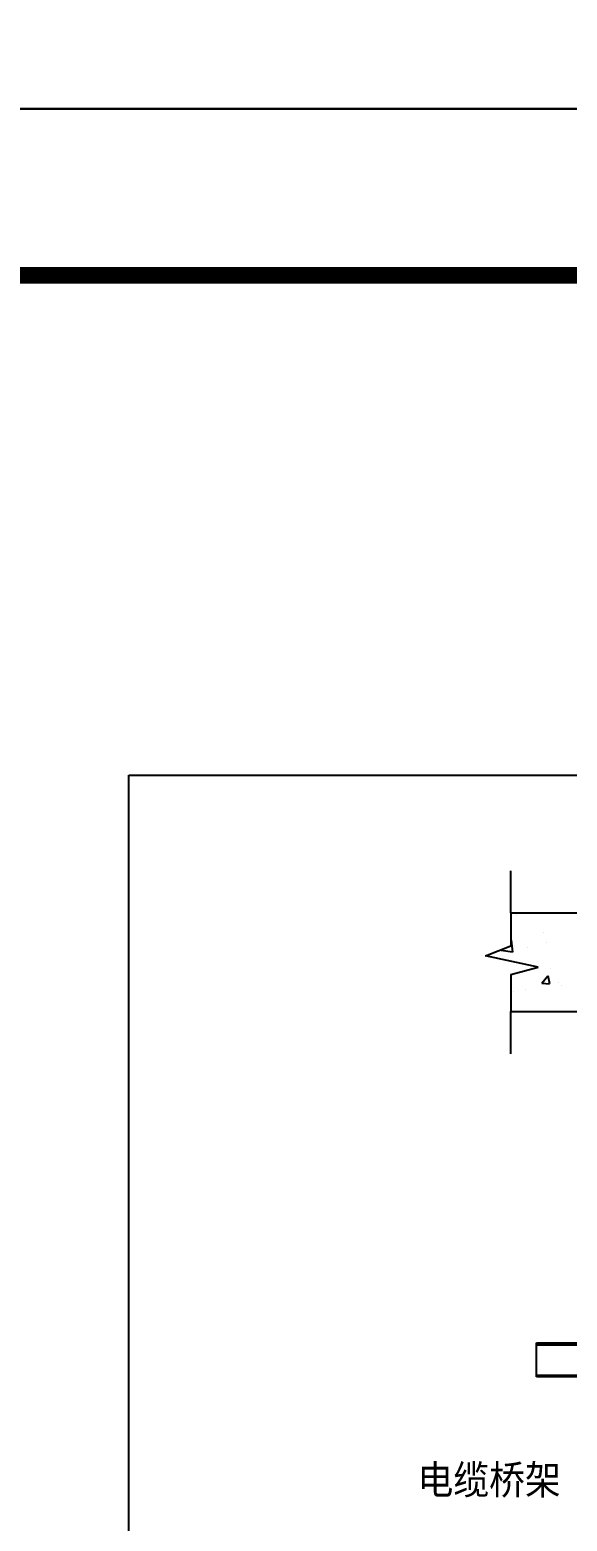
# Model space of a CAD drawing. Extents: x 185245 to 1992634, y -19957 to 755165.
# Drawn here: x 1873123 to 1876347, y 581226 to 590182 of the extents above; entities that cross this region are included whole.
import ezdxf

# ---------------------------------------------------------------- set-up
doc = ezdxf.new("R2010")
doc.units = 0
doc.header["$LTSCALE"] = 1000
doc.header["$MEASUREMENT"] = 0
for name, color, linetype in [('02___PRT_ALL_AXES', 7, 'Continuous'), ('11122', 7, 'Continuous'), ('PUB_TITLE', 4, 'Continuous'), ('图框', 4, 'Continuous')]:
    doc.layers.add(name, color=color, linetype=linetype)
doc.styles.add('_TEL_DIM', font='SIMPLEX', dxfattribs={"width": 0.8, "height": 3.5, "bigfont": 'HZTXT'})

msp = doc.modelspace()

# ---------------------------------------------------------------- linework, layer by layer
at = {"color": 7, "linetype": 'Continuous'}
for p, q in [((1876163.5, 582092.1), (1876163.5, 582297)), ((1876163.5, 582297), (1878895.5, 582297)), ((1876163.5, 582285.6), (1878895.5, 582285.6)), ((1876163.5, 582103.4), (1878895.5, 582103.4)), ((1878895.5, 582092.1), (1876163.5, 582092.1))]:
    msp.add_line(p, q, dxfattribs=at)
at = {"color": 0}
for points in [[(1876009.6, 584878.4), (1876009.6, 585132.2)], [(1876009.6, 584878.4), (1876009.6, 584680.2)], [(1875857.3, 584621.3), (1876009.6, 584680.2)], [(1876173.5, 584552.7), (1875857.3, 584621.3)], [(1876009.6, 584508.9), (1876173.5, 584552.7)], [(1876009.6, 584508.9), (1876009.6, 584286.8)], [(1876009.6, 584033), (1876009.6, 584286.8)]]:
    msp.add_lwpolyline(points, dxfattribs=at)
at = {"layer": '02___PRT_ALL_AXES', "color": 0, "linetype": 'Continuous'}
for p, q in [((1876009.6, 584878.4), (1881016, 584878.4)), ((1876009.6, 584286.8), (1881016, 584286.8))]:
    msp.add_line(p, q, dxfattribs=at)
at = {"layer": '11122'}
msp.add_lwpolyline([(1873716.9, 585705.1), (1882616, 585705.1), (1882616, 574678.2), (1873716.9, 574678.2)], close=True, dxfattribs=at)
at = {"layer": 'PUB_TITLE'}
for points in [[(1845574.4, 589707), (1904974.4, 589707), (1904974.4, 631707), (1845574.4, 631707)], [(1845574.4, 547707), (1904974.4, 547707), (1904974.4, 589707), (1845574.4, 589707)]]:
    msp.add_lwpolyline(points, close=True, dxfattribs=at)
at = {"layer": 'PUB_TITLE', "const_width": 100}
msp.add_lwpolyline([(1848074.4, 548707), (1903974.4, 548707), (1903974.4, 588707), (1848074.4, 588707)], close=True, dxfattribs=at)
at = {"layer": '图框', "color": 0}
for p, q in [((1876042.4, 584863.6), (1876042.4, 584863.6)), ((1876202.3, 584761.7), (1876202.3, 584761.7)), ((1876009.6, 584716.3), (1876010, 584716.8)), ((1876020.9, 584643.5), (1876012.5, 584715.6)), ((1876032.7, 584678.5), (1876032.7, 584678.5)), ((1876222.5, 584703.5), (1876222.5, 584703.5)), ((1875950.9, 584655.2), (1875954.5, 584658.9)), ((1875950.9, 584655.2), (1876018.4, 584644.7)), ((1876108, 584669.3), (1876108, 584669.3)), ((1876194.5, 584457.4), (1876231.1, 584500.9)), ((1876242.4, 584452.4), (1876233.6, 584500)), ((1876245.9, 584543.6), (1876245.9, 584543.6)), ((1876023, 584404.3), (1876023, 584404.3)), ((1876098.8, 584416.7), (1876098.8, 584416.7)), ((1876194.6, 584457.4), (1876239.9, 584453.4)), ((1876296.4, 584460.9), (1876296.4, 584460.9)), ((1876310.3, 584442.2), (1876310.3, 584442.2))]:
    msp.add_line(p, q, dxfattribs=at)

# ---------------------------------------------------------------- texts
at = {"color": 4, "insert": (1875448.8, 581562.1), "char_height": 175, "width": 973.875, "attachment_point": 1, "style": '_TEL_DIM'}
msp.add_mtext('\\fￋￎￌﾣﾤ|b0|i0|c134|p2;\\W0.9000000000;\\T1.0000000000;\\o\\l电缆桥架', dxfattribs=at)

doc.saveas('drawing.dxf')
